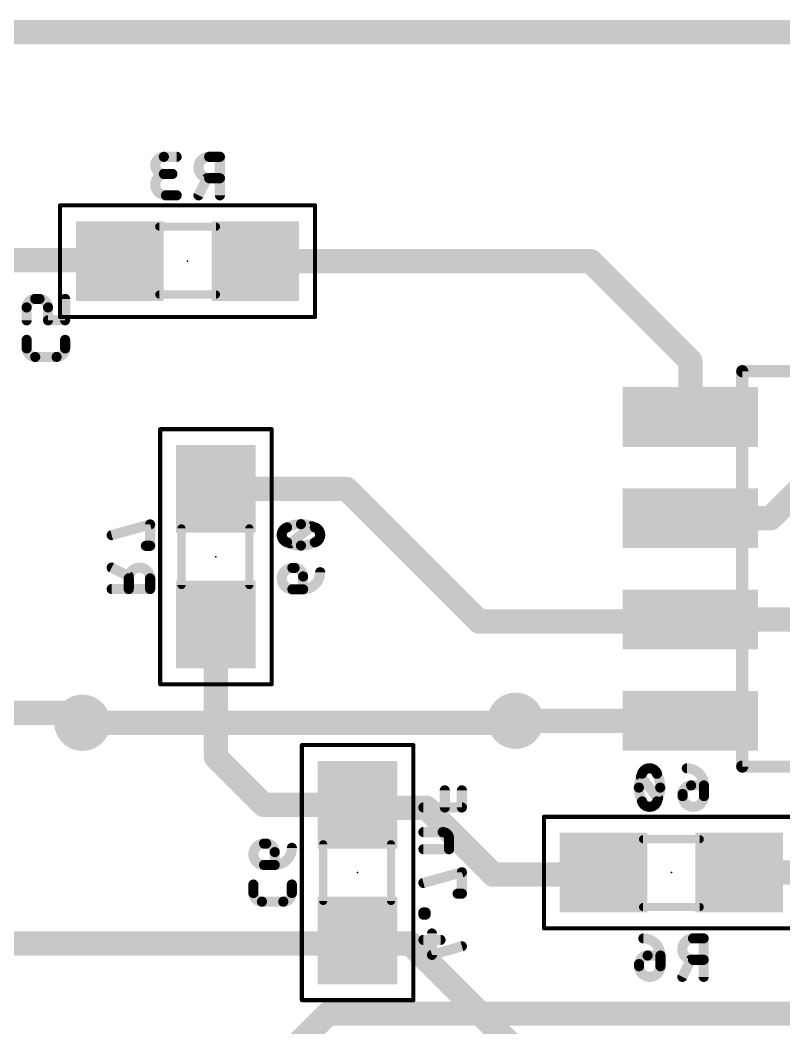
# Model space of a CAD drawing. Extents: x 11.3 to 101.7, y 6.2 to 96.
# Drawn here: x 51.06 to 60.64, y 17.92 to 30.56 of the extents above; entities that cross this region are included whole.
import ezdxf

# ---------------------------------------------------------------- set-up
doc = ezdxf.new("R2010")
doc.units = 0
for name, color, linetype in [('1', 12, 'CONTINUOUS'), ('16', 132, 'CONTINUOUS'), ('18', 110, 'CONTINUOUS'), ('24', 53, 'CONTINUOUS'), ('26', 253, 'CONTINUOUS'), ('28', 253, 'CONTINUOUS'), ('40', 132, 'CONTINUOUS'), ('52', 253, 'CONTINUOUS')]:
    doc.layers.add(name, color=color, linetype=linetype)

# ---------------------------------------------------------------- blocks, each defined once
blk = doc.blocks.new('RECT')
blk.add_solid([(-0.5, -0.5), (0.5, -0.5), (-0.5, 0.5), (0.5, 0.5)])
blk = doc.blocks.new('ROUNDV')
at = {"const_width": 0.5}
blk.add_lwpolyline([(0, -0.25, 1), (0, 0.25, 1), (0, -0.25)], format="xyb", dxfattribs=at)

msp = doc.modelspace()

# ---------------------------------------------------------------- linework, layer by layer
at = {"layer": '1', "const_width": 0.3048}
for points in [[(51.8414, 21.7424), (57.2516, 21.7424)], [(57.2516, 21.7424), (57.277, 21.7678)], [(55.9562, 18.9738), (45.3898, 18.9738)], [(58.42, 16.51), (55.9562, 18.9738)]]:
    msp.add_lwpolyline(points, dxfattribs=at)
at = {"layer": '1', "const_width": 0.1524}
for points in [[(51.8414, 21.8186, 1), (51.8414, 21.6662)], [(57.1977, 21.7963, 1), (57.3055, 21.6885)], [(57.3309, 21.7139, 1), (57.2231, 21.8217)], [(57.2516, 21.6662, 1), (57.2516, 21.8186)], [(56.0101, 19.0277, 1), (55.9023, 18.9199)], [(55.9562, 18.8976, 1), (55.9562, 19.05)]]:
    msp.add_lwpolyline(points, format="xyb", dxfattribs=at)
at = {"layer": '16', "const_width": 0.3048}
for points in [[(67.7164, 30.4038), (43.6626, 30.4038)], [(50.3174, 27.5454), (52.3004, 27.5454)], [(52.3004, 27.5454), (52.3122, 27.5336)], [(58.2168, 27.5336), (54.0122, 27.5336)], [(59.4716, 26.2788), (58.2168, 27.5336)], [(59.4716, 25.5778), (59.4716, 26.2788)], [(61.214, 25.0444), (60.4774, 24.3078)], [(53.5178, 24.6752), (55.157, 24.6752)], [(55.157, 24.6752), (56.8198, 23.0124)], [(60.4774, 24.3078), (59.4716, 24.3078)], [(56.8198, 23.0124), (59.4462, 23.0124)], [(59.4462, 23.0124), (59.4716, 23.0378)], [(59.4716, 23.0378), (60.9854, 23.0378)], [(53.5178, 22.9752), (53.5178, 21.3106)], [(45.1136, 21.8654), (51.7184, 21.8654)], [(51.7184, 21.8654), (51.8414, 21.7424)], [(57.277, 21.7678), (59.4716, 21.7678)], [(53.5178, 21.3106), (54.1156, 20.7128)], [(54.1156, 20.7128), (55.2958, 20.7128)], [(55.2958, 20.7128), (55.333, 20.6756)], [(55.333, 20.6756), (56.1594, 20.6756)], [(56.1594, 20.6756), (56.9976, 19.8374)], [(56.9976, 19.8374), (58.3574, 19.8374)], [(58.3574, 19.8374), (58.3828, 19.8628)], [(60.0828, 19.8628), (68.2244, 19.8628)], [(53.34, 16.51), (54.9234, 18.0934)], [(54.9234, 18.0934), (82.8634, 18.0934)]]:
    msp.add_lwpolyline(points, dxfattribs=at)
at = {"layer": '16', "const_width": 0.1524}
for points in [[(52.3543, 27.5993, 1), (52.2465, 27.4915)], [(52.3004, 27.4692, 1), (52.3004, 27.6216)], [(54.0122, 27.6098, 1), (54.0122, 27.4574)], [(58.2707, 27.5875, 1), (58.1629, 27.4797)], [(58.2168, 27.4574, 1), (58.2168, 27.6098)], [(52.2583, 27.4797, 1), (52.3661, 27.5875)], [(59.5478, 26.2788, 1), (59.3954, 26.2788)], [(59.4177, 26.2249, 1), (59.5255, 26.3327)], [(59.3954, 25.5778, 1), (59.5478, 25.5778)], [(53.5178, 24.7514, 1), (53.5178, 24.599)], [(55.2109, 24.7291, 1), (55.1031, 24.6213)], [(55.157, 24.599, 1), (55.157, 24.7514)], [(59.4716, 24.384, 1), (59.4716, 24.2316)], [(60.4235, 24.3617, 1), (60.5313, 24.2539)], [(60.4774, 24.2316, 1), (60.4774, 24.384)], [(56.8198, 23.0886, 1), (56.8198, 22.9362)], [(56.7659, 22.9585, 1), (56.8737, 23.0663)], [(59.3923, 23.0663, 1), (59.5001, 22.9585)], [(59.4716, 23.114, 1), (59.4716, 22.9616)], [(59.5255, 22.9839, 1), (59.4177, 23.0917)], [(59.4462, 22.9362, 1), (59.4462, 23.0886)], [(53.594, 22.9752, 1), (53.4416, 22.9752)], [(51.7723, 21.9193, 1), (51.6645, 21.8115)], [(51.7184, 21.7892, 1), (51.7184, 21.9416)], [(51.7875, 21.6885, 1), (51.8953, 21.7963)], [(57.277, 21.844, 1), (57.277, 21.6916)], [(59.4716, 21.6916, 1), (59.4716, 21.844)], [(53.5717, 21.3645, 1), (53.4639, 21.2567)], [(53.4416, 21.3106, 1), (53.594, 21.3106)], [(54.1156, 20.789, 1), (54.1156, 20.6366)], [(55.3497, 20.7667, 1), (55.2419, 20.6589)], [(55.2958, 20.6366, 1), (55.2958, 20.789)], [(54.0617, 20.6589, 1), (54.1695, 20.7667)], [(55.333, 20.7518, 1), (55.333, 20.5994)], [(55.2791, 20.6217, 1), (55.3869, 20.7295)], [(56.2133, 20.7295, 1), (56.1055, 20.6217)], [(56.1594, 20.5994, 1), (56.1594, 20.7518)], [(56.9976, 19.9136, 1), (56.9976, 19.7612)], [(58.4367, 19.8089, 1), (58.3289, 19.9167)], [(58.3574, 19.7612, 1), (58.3574, 19.9136)], [(60.0828, 19.939, 1), (60.0828, 19.7866)], [(56.9437, 19.7835, 1), (57.0515, 19.8913)], [(58.3035, 19.8913, 1), (58.4113, 19.7835)], [(54.9234, 18.1696, 1), (54.9234, 18.0172)], [(54.9773, 18.0395, 1), (54.8695, 18.1473)]]:
    msp.add_lwpolyline(points, format="xyb", dxfattribs=at)
at = {"layer": '24'}
for p in [(53.1622, 27.5336), (53.5178, 23.8252), (55.2958, 19.8628), (59.2328, 19.8628)]:
    msp.add_point(p, dxfattribs=at)
at = {"layer": '26'}
for points, const_width in [([(52.8643, 28.8417, 1), (52.8643, 28.6272)], 0.127), ([(52.8643, 28.8735, 1), (52.8643, 28.81)], 0.0635), ([(52.8643, 28.81, 1), (52.8643, 28.8735)], 0.0635), ([(53.0251, 28.81, 1), (53.0251, 28.8735)], 0.0635), ([(53.4333, 28.8417, 1), (53.4333, 28.5736)], 0.127), ([(53.4333, 28.8735, 1), (53.4333, 28.81)], 0.0635), ([(53.4333, 28.81, 1), (53.4333, 28.8735)], 0.0635), ([(53.5991, 28.8417, 1), (53.5356, 28.8417)], 0.0635), ([(53.5674, 28.81, 1), (53.5674, 28.8735)], 0.0635), ([(52.8911, 28.6272, 1), (52.8911, 28.3591)], 0.127), ([(52.8643, 28.659, 1), (52.8643, 28.5955)], 0.0635), ([(52.8643, 28.5955, 1), (52.8643, 28.659)], 0.0635), ([(52.8911, 28.5955, 1), (52.8911, 28.659)], 0.0635), ([(52.9715, 28.5955, 1), (52.9715, 28.659)], 0.0635), ([(53.4349, 28.5594, 1), (53.3781, 28.5878)], 0.0635), ([(53.4333, 28.6053, 1), (53.4333, 28.5418)], 0.0635), ([(53.4333, 28.5418, 1), (53.4333, 28.6053)], 0.0635), ([(53.5674, 28.5418, 1), (53.5674, 28.6053)], 0.0635), ([(52.8911, 28.3909, 1), (52.8911, 28.3274)], 0.0635), ([(52.8911, 28.3274, 1), (52.8911, 28.3909)], 0.0635), ([(53.0251, 28.3274, 1), (53.0251, 28.3909)], 0.0635), ([(53.2709, 28.3733, 1), (53.3277, 28.3449)], 0.0635), ([(53.5356, 28.3591, 1), (53.5991, 28.3591)], 0.0635), ([(51.2501, 27.0595, 0.4142), (51.1429, 26.9522)], 0.127), ([(51.2501, 27.0912, 1), (51.2501, 27.0277)], 0.0635), ([(51.2501, 27.0277, 1), (51.2501, 27.0912)], 0.0635), ([(51.411, 26.9522, 0.4142), (51.3038, 27.0595)], 0.127), ([(51.3038, 27.0912, 1), (51.3038, 27.0277)], 0.0635), ([(51.3038, 27.0277, 1), (51.3038, 27.0912)], 0.0635), ([(51.6573, 27.0595, 1), (51.5938, 27.0595)], 0.0635), ([(51.1747, 26.9522, 1), (51.1112, 26.9522)], 0.0635), ([(51.1112, 26.9522, 1), (51.1747, 26.9522)], 0.0635), ([(51.4428, 26.9522, 1), (51.3793, 26.9522)], 0.0635), ([(51.3793, 26.9522, 1), (51.4428, 26.9522)], 0.0635), ([(51.1112, 26.7914, 1), (51.1747, 26.7914)], 0.0635), ([(51.411, 26.8231, 1), (51.411, 26.7596)], 0.0635), ([(51.3793, 26.7914, 1), (51.4428, 26.7914)], 0.0635), ([(51.5938, 26.7914, 1), (51.6573, 26.7914)], 0.0635), ([(51.6255, 26.7596, 1), (51.6255, 26.8231)], 0.0635), ([(51.1747, 26.5458, 1), (51.1112, 26.5458)], 0.0635), ([(51.6573, 26.5458, 1), (51.5938, 26.5458)], 0.0635), ([(51.1429, 26.4386, 0.4142), (51.2501, 26.3313)], 0.127), ([(51.1747, 26.4386, 1), (51.1112, 26.4386)], 0.0635), ([(51.1112, 26.4386, 1), (51.1747, 26.4386)], 0.0635), ([(51.5183, 26.3313, 0.4142), (51.6255, 26.4386)], 0.127), ([(51.6572, 26.4386, 1), (51.5938, 26.4386)], 0.0635), ([(51.5938, 26.4386, 1), (51.6573, 26.4386)], 0.0635), ([(51.2501, 26.3631, 1), (51.2501, 26.2996)], 0.0635), ([(51.2501, 26.2996, 1), (51.2501, 26.3631)], 0.0635), ([(51.5183, 26.3631, 1), (51.5183, 26.2996)], 0.0635), ([(51.5183, 26.2996, 1), (51.5183, 26.3631)], 0.0635), ([(52.7241, 24.2304, 1), (52.6606, 24.2304)], 0.0635), ([(52.7008, 24.1998, 1), (52.6838, 24.261)], 0.0635), ([(52.2012, 24.1269, 1), (52.2182, 24.0657)], 0.0635), ([(52.6387, 23.994, 1), (52.6387, 23.9305)], 0.0635), ([(52.6923, 23.9305, 1), (52.6923, 23.994)], 0.0635), ([(52.6606, 23.9623, 1), (52.7241, 23.9623)], 0.0635), ([(52.2239, 23.7165, 1), (52.1955, 23.6597)], 0.0635), ([(52.6923, 23.5541, 1), (52.4242, 23.5541)], 0.127), ([(52.41, 23.5525, 1), (52.4384, 23.6093)], 0.0635), ([(52.4559, 23.5541, 1), (52.3924, 23.5541)], 0.0635), ([(52.3924, 23.5541, 1), (52.4559, 23.5541)], 0.0635), ([(52.7241, 23.5541, 1), (52.6606, 23.5541)], 0.0635), ([(52.6606, 23.5541, 1), (52.7241, 23.5541)], 0.0635), ([(52.2097, 23.4518, 1), (52.2097, 23.3883)], 0.0635), ([(52.3924, 23.42, 1), (52.4559, 23.42)], 0.0635), ([(52.6606, 23.42, 1), (52.7241, 23.42)], 0.0635), ([(52.6923, 23.3883, 1), (52.6923, 23.4518)], 0.0635), ([(54.1218, 20.2269, 1), (54.1218, 19.9588)], 0.127), ([(54.1218, 20.2586, 1), (54.1218, 20.1951)], 0.0635), ([(54.2558, 20.1196, 0.4142), (54.1486, 20.2269)], 0.127), ([(54.1486, 20.2586, 1), (54.1486, 20.1951)], 0.0635), ([(54.1218, 20.1951, 1), (54.1218, 20.2586)], 0.0635), ([(54.1486, 20.1951, 1), (54.1486, 20.2586)], 0.0635), ([(54.2558, 19.9588, 0.4142), (54.4703, 20.1733)], 0.127), ([(54.502, 20.1733, 1), (54.4386, 20.1733)], 0.0635), ([(54.2876, 20.1196, 1), (54.2241, 20.1196)], 0.0635), ([(54.2241, 20.1196, 1), (54.2876, 20.1196)], 0.0635), ([(54.1218, 19.9905, 1), (54.1218, 19.927)], 0.0635), ([(54.1218, 19.927, 1), (54.1218, 19.9905)], 0.0635), ([(54.2558, 19.9905, 1), (54.2558, 19.927)], 0.0635), ([(54.2241, 19.9588, 1), (54.2876, 19.9588)], 0.0635), ([(54.2558, 19.927, 1), (54.2558, 19.9905)], 0.0635), ([(54.0195, 19.7132, 1), (53.956, 19.7132)], 0.0635), ([(54.5021, 19.7132, 1), (54.4385, 19.7132)], 0.0635), ([(53.9877, 19.606, 0.4142), (54.0949, 19.4987)], 0.127), ([(54.0195, 19.606, 1), (53.956, 19.606)], 0.0635), ([(53.956, 19.606, 1), (54.0195, 19.606)], 0.0635), ([(54.3631, 19.4987, 0.4142), (54.4703, 19.606)], 0.127), ([(54.4385, 19.606, 1), (54.5021, 19.606)], 0.0635), ([(54.502, 19.606, 1), (54.4386, 19.606)], 0.0635), ([(54.0949, 19.5305, 1), (54.0949, 19.467)], 0.0635), ([(54.0949, 19.467, 1), (54.0949, 19.5305)], 0.0635), ([(54.3631, 19.5305, 1), (54.3631, 19.467)], 0.0635), ([(54.3631, 19.467, 1), (54.3631, 19.5305)], 0.0635), ([(59.0957, 18.8228, 0.4142), (58.8812, 19.0373)], 0.127), ([(58.8812, 19.069, 1), (58.8812, 19.0055)], 0.0635), ([(59.5039, 19.0373, 1), (59.5039, 18.7692)], 0.127), ([(59.5039, 19.0691, 1), (59.5039, 19.0056)], 0.0635), ([(59.5039, 19.0056, 1), (59.5039, 19.0691)], 0.0635), ([(59.6697, 19.0373, 1), (59.6062, 19.0373)], 0.0635), ([(59.638, 19.0056, 1), (59.638, 19.0691)], 0.0635), ([(58.9349, 18.8228, 0.4142), (58.8276, 18.7156)], 0.127), ([(58.9349, 18.8546, 1), (58.9349, 18.7911)], 0.0635), ([(58.9349, 18.7911, 1), (58.9349, 18.8546)], 0.0635), ([(59.1275, 18.8228, 1), (59.064, 18.8228)], 0.0635), ([(59.064, 18.8228, 1), (59.1275, 18.8228)], 0.0635), ([(59.0957, 18.7911, 1), (59.0957, 18.8546)], 0.0635), ([(58.8276, 18.6888, 1), (59.0957, 18.6888)], 0.127), ([(58.8594, 18.7156, 1), (58.7959, 18.7156)], 0.0635), ([(58.8594, 18.6888, 1), (58.7959, 18.6888)], 0.0635), ([(58.7959, 18.7156, 1), (58.8594, 18.7156)], 0.0635), ([(58.7959, 18.6888, 1), (58.8594, 18.6888)], 0.0635), ([(59.1275, 18.6888, 1), (59.064, 18.6888)], 0.0635), ([(59.064, 18.6888, 1), (59.1275, 18.6888)], 0.0635), ([(59.5055, 18.755, 1), (59.4487, 18.7834)], 0.0635), ([(59.5039, 18.8009, 1), (59.5039, 18.7374)], 0.0635), ([(59.5039, 18.7374, 1), (59.5039, 18.8009)], 0.0635), ([(59.638, 18.7374, 1), (59.638, 18.8009)], 0.0635), ([(59.3415, 18.5689, 1), (59.3983, 18.5405)], 0.0635), ([(59.6062, 18.5547, 1), (59.6697, 18.5547)], 0.0635)]:
    msp.add_lwpolyline(points, format="xyb", dxfattribs=dict(at, const_width=const_width))
at = {"layer": '26', "const_width": 0.127}
for points in [[(53.0251, 28.8417), (52.8643, 28.8417)], [(53.5674, 28.8417), (53.4333, 28.8417)], [(53.5674, 28.3591), (53.5674, 28.8417)], [(52.8643, 28.6272), (52.9715, 28.6272)], [(53.2993, 28.3591), (53.4065, 28.5736)], [(53.4333, 28.5736), (53.5674, 28.5736)], [(53.0251, 28.3591), (52.8911, 28.3591)], [(51.2501, 27.0595), (51.3038, 27.0595)], [(51.6255, 26.7914), (51.6255, 27.0595)], [(51.1429, 26.7914), (51.1429, 26.9522)], [(51.411, 26.9522), (51.411, 26.7914)], [(51.411, 26.7914), (51.6255, 26.7914)], [(51.1429, 26.5458), (51.1429, 26.4386)], [(51.6255, 26.4386), (51.6255, 26.5458)], [(51.2501, 26.3313), (51.5183, 26.3313)], [(52.6923, 24.2304), (52.2097, 24.0963)], [(52.6923, 23.9623), (52.6923, 24.2304)], [(52.6387, 23.9623), (52.6923, 23.9623)], [(52.2097, 23.6881), (52.4242, 23.5809)], [(52.4242, 23.5541), (52.4242, 23.42)], [(52.6923, 23.42), (52.6923, 23.5541)], [(52.2097, 23.42), (52.6923, 23.42)], [(54.1486, 20.2269), (54.1218, 20.2269)], [(54.2558, 19.9588), (54.2558, 20.1196)], [(54.1218, 19.9588), (54.2558, 19.9588)], [(53.9877, 19.7132), (53.9877, 19.606)], [(54.4703, 19.606), (54.4703, 19.7132)], [(54.0949, 19.4987), (54.3631, 19.4987)], [(59.638, 19.0373), (59.5039, 19.0373)], [(59.638, 18.5547), (59.638, 19.0373)], [(59.0957, 18.8228), (58.9349, 18.8228)], [(59.0957, 18.6888), (59.0957, 18.8228)], [(58.8276, 18.7156), (58.8276, 18.6888)], [(59.3699, 18.5547), (59.4771, 18.7692)], [(59.5039, 18.7692), (59.638, 18.7692)]]:
    msp.add_lwpolyline(points, dxfattribs=at)
at = {"layer": '28'}
for points, const_width in [([(54.5846, 24.2336, 0.1139), (54.4103, 24.1934)], 0.127), ([(54.7589, 24.1934, 0.1139), (54.5846, 24.2336)], 0.127), ([(54.5846, 24.2653, 1), (54.5846, 24.2018)], 0.0635), ([(54.5846, 24.2018, 1), (54.5846, 24.2653)], 0.0635), ([(54.7385, 24.182, 1), (54.6988, 24.2316)], 0.0635), ([(54.4103, 24.1934, 0.3205), (54.3433, 24.0995)], 0.127), ([(54.3433, 24.0995, 0.3205), (54.4103, 24.0057)], 0.127), ([(54.375, 24.0995, 1), (54.3116, 24.0995)], 0.0635), ([(54.3964, 24.2219, 1), (54.4242, 24.1648)], 0.0635), ([(54.4206, 24.1633, 1), (54.4, 24.2234)], 0.0635), ([(54.8259, 24.0995, 0.3205), (54.7589, 24.1934)], 0.127), ([(54.7692, 24.2234, 1), (54.7486, 24.1633)], 0.0635), ([(54.7589, 24.0057, 0.3205), (54.8259, 24.0995)], 0.127), ([(54.745, 24.1648, 1), (54.7728, 24.2219)], 0.0635), ([(54.8576, 24.0995, 1), (54.7942, 24.0995)], 0.0635), ([(54.3116, 24.0995, 1), (54.375, 24.0995)], 0.0635), ([(54.4103, 24.0057, 0.1139), (54.5846, 23.9655)], 0.127), ([(54.4242, 24.0342, 1), (54.3964, 23.9771)], 0.0635), ([(54.4, 23.9756, 1), (54.4206, 24.0357)], 0.0635), ([(54.4307, 24.0171, 1), (54.4704, 23.9675)], 0.0635), ([(54.5846, 23.9655, 0.1139), (54.7589, 24.0057)], 0.127), ([(54.5846, 23.9972, 1), (54.5846, 23.9337)], 0.0635), ([(54.5846, 23.9337, 1), (54.5846, 23.9972)], 0.0635), ([(54.7486, 24.0357, 1), (54.7692, 23.9756)], 0.0635), ([(54.7728, 23.9771, 1), (54.745, 24.0342)], 0.0635), ([(54.7942, 24.0995, 1), (54.8576, 24.0995)], 0.0635), ([(54.4774, 23.6849, 1), (54.4774, 23.4168)], 0.127), ([(54.4774, 23.7167, 1), (54.4774, 23.6532)], 0.0635), ([(54.5042, 23.7167, 1), (54.5042, 23.6532)], 0.0635), ([(54.6114, 23.5777, 0.4142), (54.5042, 23.6849)], 0.127), ([(54.4774, 23.6532, 1), (54.4774, 23.7167)], 0.0635), ([(54.5042, 23.6532, 1), (54.5042, 23.7167)], 0.0635), ([(54.6114, 23.4168, 0.4142), (54.8259, 23.6313)], 0.127), ([(54.6432, 23.5777, 1), (54.5797, 23.5777)], 0.0635), ([(54.8576, 23.6313, 1), (54.7942, 23.6313)], 0.0635), ([(54.5797, 23.5777, 1), (54.6432, 23.5777)], 0.0635), ([(54.4774, 23.4486, 1), (54.4774, 23.3851)], 0.0635), ([(54.4774, 23.3851, 1), (54.4774, 23.4486)], 0.0635), ([(54.6114, 23.4486, 1), (54.6114, 23.3851)], 0.0635), ([(54.5797, 23.4168, 1), (54.6432, 23.4168)], 0.0635), ([(54.6114, 23.3851, 1), (54.6114, 23.4486)], 0.0635), ([(58.8646, 21.1039, 0.1139), (58.8244, 20.9296)], 0.127), ([(58.876, 21.0835, 1), (58.8264, 21.0438)], 0.0635), ([(58.9585, 21.1709, 0.3205), (58.8646, 21.1039)], 0.127), ([(58.8346, 21.1142, 1), (58.8947, 21.0936)], 0.0635), ([(58.8932, 21.09, 1), (58.8361, 21.1178)], 0.0635), ([(59.0523, 21.1039, 0.3205), (58.9585, 21.1709)], 0.127), ([(58.9585, 21.2026, 1), (58.9585, 21.1392)], 0.0635), ([(58.9585, 21.1392, 1), (58.9585, 21.2026)], 0.0635), ([(59.0925, 20.9296, 0.1139), (59.0523, 21.1039)], 0.127), ([(59.0809, 21.1178, 1), (59.0238, 21.09)], 0.0635), ([(59.0223, 21.0936, 1), (59.0824, 21.1142)], 0.0635), ([(59.6412, 20.9564, 0.4142), (59.4267, 21.1709)], 0.127), ([(59.4267, 21.2026, 1), (59.4267, 21.1391)], 0.0635), ([(58.8244, 20.9296, 0.1139), (58.8646, 20.7553)], 0.127), ([(58.8562, 20.9296, 1), (58.7927, 20.9296)], 0.0635), ([(59.0523, 20.7553, 0.1139), (59.0925, 20.9296)], 0.127), ([(59.1243, 20.9296, 1), (59.0608, 20.9296)], 0.0635), ([(59.4803, 20.9564, 0.4142), (59.3731, 20.8492)], 0.127), ([(59.4803, 20.9882, 1), (59.4803, 20.9247)], 0.0635), ([(59.4803, 20.9247, 1), (59.4803, 20.9882)], 0.0635), ([(59.6729, 20.9564, 1), (59.6094, 20.9564)], 0.0635), ([(59.6094, 20.9564, 1), (59.6729, 20.9564)], 0.0635), ([(59.6412, 20.9247, 1), (59.6412, 20.9882)], 0.0635), ([(56.4212, 20.8946, 1), (56.3577, 20.8946)], 0.0635), ([(56.6357, 20.8946, 1), (56.5722, 20.8946)], 0.0635), ([(58.7927, 20.9296, 1), (58.8562, 20.9296)], 0.0635), ([(59.0608, 20.9296, 1), (59.1243, 20.9296)], 0.0635), ([(59.4048, 20.8492, 1), (59.3413, 20.8492)], 0.0635), ([(59.4048, 20.8224, 1), (59.3413, 20.8224)], 0.0635), ([(59.3413, 20.8492, 1), (59.4048, 20.8492)], 0.0635), ([(59.3731, 20.8224, 1), (59.6412, 20.8224)], 0.127), ([(59.6729, 20.8224, 1), (59.6094, 20.8224)], 0.0635), ([(56.1213, 20.7118, 1), (56.1213, 20.6483)], 0.0635), ([(56.6039, 20.6483, 1), (56.6039, 20.7118)], 0.0635), ([(58.8646, 20.7553, 0.3204), (58.9585, 20.6883)], 0.127), ([(58.8947, 20.7656, 1), (58.8346, 20.745)], 0.0635), ([(58.8361, 20.7414, 1), (58.8932, 20.7692)], 0.0635), ([(58.9585, 20.6883, 0.3205), (59.0523, 20.7553)], 0.127), ([(58.9585, 20.72, 1), (58.9585, 20.6566)], 0.0635), ([(58.9585, 20.6566, 1), (58.9585, 20.72)], 0.0635), ([(59.0238, 20.7692, 1), (59.0809, 20.7414)], 0.0635), ([(59.0824, 20.745, 1), (59.0223, 20.7656)], 0.0635), ([(59.0409, 20.7757, 1), (59.0905, 20.8154)], 0.0635), ([(59.3413, 20.8224, 1), (59.4048, 20.8224)], 0.0635), ([(59.6094, 20.8224, 1), (59.6729, 20.8224)], 0.0635), ([(56.3577, 20.6801, 1), (56.4212, 20.6801)], 0.0635), ([(56.5722, 20.6801, 1), (56.6357, 20.6801)], 0.0635), ([(56.1213, 20.4025, 1), (56.1213, 20.339)], 0.0635), ([(56.443, 20.2903, 0.4142), (56.3626, 20.3708)], 0.127), ([(56.3626, 20.4025, 1), (56.3626, 20.339)], 0.0635), ([(56.3626, 20.339, 1), (56.3626, 20.4025)], 0.0635), ([(56.4748, 20.2903, 1), (56.4113, 20.2903)], 0.0635), ([(56.4113, 20.2903, 1), (56.4748, 20.2903)], 0.0635), ([(56.1213, 20.188, 1), (56.1213, 20.1245)], 0.0635), ([(56.4113, 20.1563, 1), (56.4748, 20.1563)], 0.0635), ([(56.443, 20.1245, 1), (56.443, 20.188)], 0.0635), ([(56.6357, 19.8672, 1), (56.5722, 19.8672)], 0.0635), ([(56.6124, 19.8366, 1), (56.5954, 19.8978)], 0.0635), ([(56.1128, 19.7638, 1), (56.1298, 19.7026)], 0.0635), ([(56.5503, 19.6309, 1), (56.5503, 19.5674)], 0.0635), ([(56.5722, 19.5991, 1), (56.6357, 19.5991)], 0.0635), ([(56.6039, 19.5674, 1), (56.6039, 19.6309)], 0.0635), ([(56.1213, 19.3943, 1), (56.1213, 19.3308)], 0.0635), ([(56.1531, 19.3625, 1), (56.0896, 19.3625)], 0.0635), ([(56.1213, 19.3675, 1), (56.1213, 19.304)], 0.0635), ([(56.0896, 19.3357, 1), (56.1531, 19.3357)], 0.0635), ([(56.1799, 19.3625, 1), (56.1164, 19.3625)], 0.0635), ([(56.1164, 19.3357, 1), (56.1799, 19.3357)], 0.0635), ([(56.1481, 19.3308, 1), (56.1481, 19.3943)], 0.0635), ([(56.1481, 19.304, 1), (56.1481, 19.3675)], 0.0635), ([(56.2603, 19.0992, 1), (56.1968, 19.0992)], 0.0635), ([(56.1213, 19.0505, 1), (56.1213, 18.987)], 0.0635), ([(56.3358, 18.987, 1), (56.3358, 19.0505)], 0.0635), ([(56.6126, 18.9078, 1), (56.5952, 18.9688)], 0.0635), ([(56.2198, 18.8616, 1), (56.2373, 18.8005)], 0.0635), ([(56.1968, 18.831, 1), (56.2603, 18.831)], 0.0635)]:
    msp.add_lwpolyline(points, format="xyb", dxfattribs=dict(at, const_width=const_width))
at = {"layer": '28', "const_width": 0.127}
for points in [[(54.4505, 23.9923), (54.7187, 24.2068)], [(54.5042, 23.6849), (54.4774, 23.6849)], [(54.6114, 23.4168), (54.6114, 23.5777)], [(54.4774, 23.4168), (54.6114, 23.4168)], [(59.0657, 20.7955), (58.8512, 21.0637)], [(59.6412, 20.9564), (59.4803, 20.9564)], [(59.6412, 20.8224), (59.6412, 20.9564)], [(56.3894, 20.6801), (56.3894, 20.8946)], [(56.6039, 20.6801), (56.6039, 20.8946)], [(59.3731, 20.8492), (59.3731, 20.8224)], [(56.1213, 20.6801), (56.6039, 20.6801)], [(56.3626, 20.3708), (56.1213, 20.3708)], [(56.443, 20.1563), (56.443, 20.2903)], [(56.1213, 20.1563), (56.443, 20.1563)], [(56.6039, 19.8672), (56.1213, 19.7332)], [(56.6039, 19.5991), (56.6039, 19.8672)], [(56.5503, 19.5991), (56.6039, 19.5991)], [(56.1481, 19.3625), (56.1213, 19.3625)], [(56.1213, 19.3625), (56.1213, 19.3357)], [(56.1213, 19.3357), (56.1481, 19.3357)], [(56.1481, 19.3357), (56.1481, 19.3625)], [(56.2285, 18.831), (56.2285, 19.0992)], [(56.3358, 19.0187), (56.1213, 19.0187)], [(56.6039, 18.9383), (56.2285, 18.831)]]:
    msp.add_lwpolyline(points, dxfattribs=at)
at = {"layer": '40', "const_width": 0.0508}
for points in [[(54.7622, 28.2336), (51.5622, 28.2336)], [(51.5622, 28.2336), (51.5622, 26.8336)], [(54.7622, 26.8336), (54.7622, 28.2336)], [(51.5622, 26.8336), (54.7622, 26.8336)], [(52.8178, 25.4252), (52.8178, 22.2252)], [(54.2178, 25.4252), (52.8178, 25.4252)], [(54.2178, 22.2252), (54.2178, 25.4252)], [(52.8178, 22.2252), (54.2178, 22.2252)], [(54.5958, 21.4628), (54.5958, 18.2628)], [(55.9958, 21.4628), (54.5958, 21.4628)], [(55.9958, 18.2628), (55.9958, 21.4628)], [(60.8328, 20.5628), (57.6328, 20.5628)], [(57.6328, 20.5628), (57.6328, 19.1628)], [(57.6328, 19.1628), (60.8328, 19.1628)], [(54.5958, 18.2628), (55.9958, 18.2628)]]:
    msp.add_lwpolyline(points, dxfattribs=at)
at = {"layer": '40', "const_width": 0.0254}
for points in [[(51.5622, 28.2463, 1), (51.5622, 28.2209)], [(51.5749, 28.2336, 1), (51.5495, 28.2336)], [(54.7749, 28.2336, 1), (54.7495, 28.2336)], [(54.7622, 28.2209, 1), (54.7622, 28.2463)], [(51.5622, 26.8463, 1), (51.5622, 26.8209)], [(51.5495, 26.8336, 1), (51.5749, 26.8336)], [(54.7495, 26.8336, 1), (54.7749, 26.8336)], [(54.7622, 26.8209, 1), (54.7622, 26.8463)], [(52.8305, 25.4252, 1), (52.8051, 25.4252)], [(52.8178, 25.4379, 1), (52.8178, 25.4125)], [(54.2305, 25.4252, 1), (54.2051, 25.4252)], [(54.2178, 25.4125, 1), (54.2178, 25.4379)], [(52.8178, 22.2379, 1), (52.8178, 22.2125)], [(54.2178, 22.2125, 1), (54.2178, 22.2379)], [(52.8051, 22.2252, 1), (52.8305, 22.2252)], [(54.2051, 22.2252, 1), (54.2305, 22.2252)], [(54.6085, 21.4628, 1), (54.5831, 21.4628)], [(54.5958, 21.4755, 1), (54.5958, 21.4501)], [(56.0085, 21.4628, 1), (55.9831, 21.4628)], [(55.9958, 21.4501, 1), (55.9958, 21.4755)], [(57.6328, 20.5755, 1), (57.6328, 20.5501)], [(57.6455, 20.5628, 1), (57.6201, 20.5628)], [(57.6328, 19.1755, 1), (57.6328, 19.1501)], [(57.6201, 19.1628, 1), (57.6455, 19.1628)], [(54.5958, 18.2755, 1), (54.5958, 18.2501)], [(54.5831, 18.2628, 1), (54.6085, 18.2628)], [(55.9831, 18.2628, 1), (56.0085, 18.2628)], [(55.9958, 18.2501, 1), (55.9958, 18.2755)]]:
    msp.add_lwpolyline(points, format="xyb", dxfattribs=at)
at = {"layer": '52'}
for points, const_width in [([(53.5182, 27.9656), (52.8062, 27.9656)], 0.1016), ([(53.5182, 27.1146), (52.8062, 27.1146)], 0.1016), ([(60.1216, 21.1928), (60.1216, 26.1528)], 0.1524), ([(60.1216, 26.1528), (64.2216, 26.1528)], 0.1524), ([(53.0858, 24.1812), (53.0858, 23.4692)], 0.1016), ([(53.9368, 24.1812), (53.9368, 23.4692)], 0.1016), ([(64.2216, 21.1928), (60.1216, 21.1928)], 0.1524), ([(54.8638, 20.2188), (54.8638, 19.5068)], 0.1016), ([(55.7148, 20.2188), (55.7148, 19.5068)], 0.1016), ([(58.8768, 20.2818), (59.5888, 20.2818)], 0.1016), ([(58.8768, 19.4308), (59.5888, 19.4308)], 0.1016)]:
    msp.add_lwpolyline(points, dxfattribs=dict(at, const_width=const_width))
for points, const_width in [([(52.8062, 27.991, 1), (52.8062, 27.9402)], 0.0508), ([(53.5182, 27.9402, 1), (53.5182, 27.991)], 0.0508), ([(52.8062, 27.14, 1), (52.8062, 27.0892)], 0.0508), ([(53.5182, 27.0892, 1), (53.5182, 27.14)], 0.0508), ([(60.1597, 26.1528, 1), (60.0835, 26.1528)], 0.0762), ([(60.1216, 26.1909, 1), (60.1216, 26.1147)], 0.0762), ([(53.1112, 24.1812, 1), (53.0604, 24.1812)], 0.0508), ([(53.9622, 24.1812, 1), (53.9114, 24.1812)], 0.0508), ([(53.0604, 23.4692, 1), (53.1112, 23.4692)], 0.0508), ([(53.9114, 23.4692, 1), (53.9622, 23.4692)], 0.0508), ([(60.1216, 21.2309, 1), (60.1216, 21.1547)], 0.0762), ([(60.0835, 21.1928, 1), (60.1597, 21.1928)], 0.0762), ([(54.8892, 20.2188, 1), (54.8384, 20.2188)], 0.0508), ([(55.7402, 20.2188, 1), (55.6894, 20.2188)], 0.0508), ([(58.8768, 20.3072, 1), (58.8768, 20.2564)], 0.0508), ([(59.5888, 20.2564, 1), (59.5888, 20.3072)], 0.0508), ([(54.8384, 19.5068, 1), (54.8892, 19.5068)], 0.0508), ([(55.6894, 19.5068, 1), (55.7402, 19.5068)], 0.0508), ([(58.8768, 19.4562, 1), (58.8768, 19.4054)], 0.0508), ([(59.5888, 19.4054, 1), (59.5888, 19.4562)], 0.0508)]:
    msp.add_lwpolyline(points, format="xyb", dxfattribs=dict(at, const_width=const_width))

# ---------------------------------------------------------------- block references
at = {"layer": '16', "xscale": 1.1}
for p, rotation in [((52.3122, 27.5336), 180), ((54.0122, 27.5336), 180), ((53.5178, 24.6752), 270), ((53.5178, 22.9752), 270), ((55.2958, 20.7128), 270), ((55.2958, 19.0128), 270)]:
    msp.add_blockref('RECT', p, dxfattribs=dict(at, rotation=rotation))
at = {"layer": '16', "xscale": 1.7, "yscale": 0.75, "rotation": 180}
for p in [(59.4716, 25.5778), (59.4716, 24.3078), (59.4716, 23.0378), (59.4716, 21.7678)]:
    msp.add_blockref('RECT', p, dxfattribs=at)
at = {"layer": '16', "xscale": 1.1}
for p in [(58.3828, 19.8628), (60.0828, 19.8628)]:
    msp.add_blockref('RECT', p, dxfattribs=at)
at = {"layer": '18', "xscale": 0.7056, "yscale": 0.7056}
for p in [(51.8414, 21.7424), (51.8414, 21.7424), (57.277, 21.7678), (57.277, 21.7678)]:
    msp.add_blockref('ROUNDV', p, dxfattribs=at)
at = {"layer": '52', "xscale": 0.5001, "yscale": 0.95}
for p, rotation in [((52.5819, 27.5387), 180), ((53.7504, 27.5387), 180), ((53.5127, 24.4134), 270), ((53.5127, 23.245), 270), ((55.2907, 20.451), 270), ((55.2907, 19.2826), 270)]:
    msp.add_blockref('RECT', p, dxfattribs=dict(at, rotation=rotation))
for p in [(58.6447, 19.8577), (59.8131, 19.8577)]:
    msp.add_blockref('RECT', p, dxfattribs=at)

doc.saveas('drawing.dxf')
